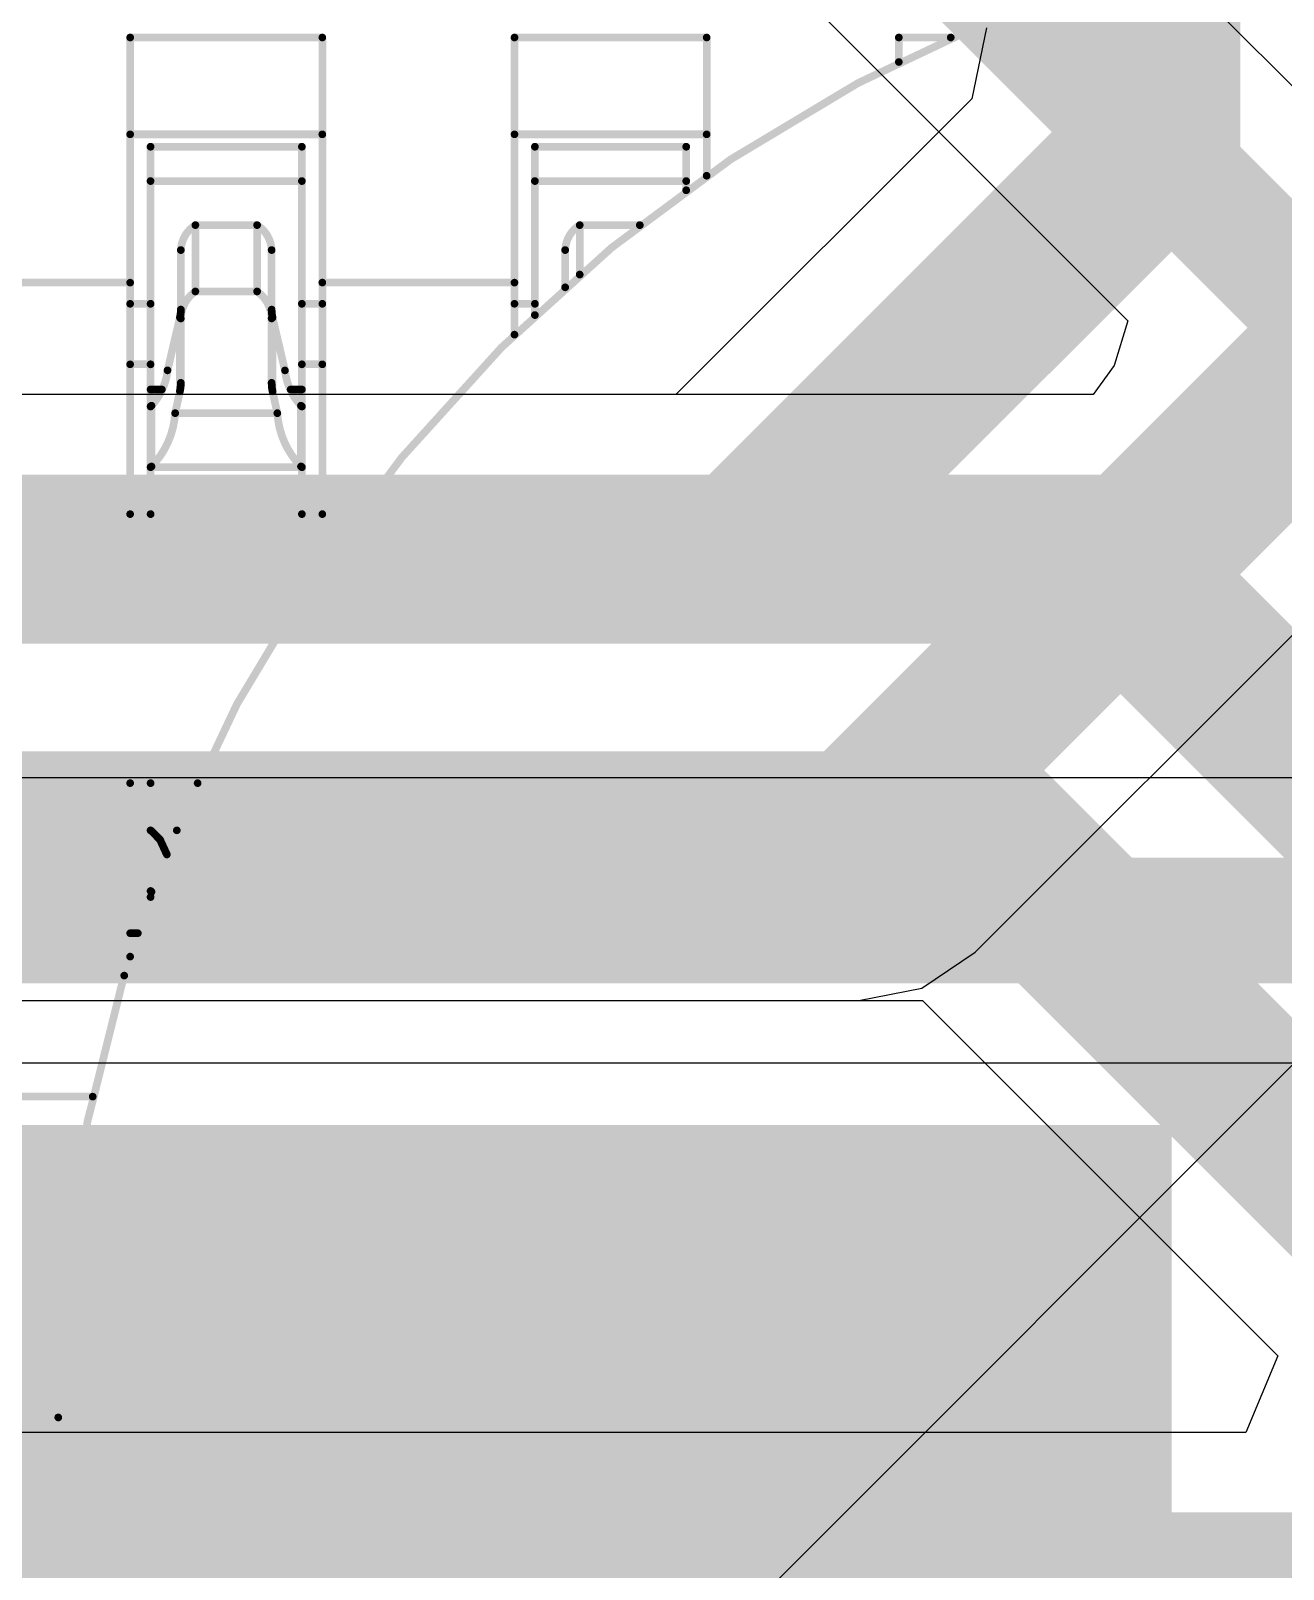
# Model space of a CAD drawing. Header units: inches. Extents: x -11 to 5433, y -4 to 5447.
# Drawn here: x 12.702 to 14.771, y 28.544 to 31.086 of the extents above; entities that cross this region are included whole.
import ezdxf

# ---------------------------------------------------------------- set-up
doc = ezdxf.new("R2010")
doc.units = ezdxf.units.IN
for name, color, linetype in [('Bottom Layer', 5, 'Continuous'), ('Ground', 16, 'Continuous'), ('Mechanical 4', 56, 'Continuous'), ('Top Layer', 1, 'Continuous'), ('Top Paste', 8, 'Continuous'), ('Top Solder', 216, 'Continuous')]:
    doc.layers.add(name, color=color, linetype=linetype)

# ---------------------------------------------------------------- blocks, each defined once
blk = doc.blocks.new('TL3340AF160QG_48')
at = {"layer": 'Top Solder'}
blk.add_line((-1.71, 0.3751), (-5443.0227, 5441.6372), dxfattribs=at)
blk = doc.blocks.new('QTH_030_01_L_D_A_K_TR_157')
at = {"layer": 'Top Layer'}
blk.add_hatch(color=1, dxfattribs=at).paths.add_polyline_path([(0.825, 0.32), (5.525, 0.32), (5.525, -0.32), (0.825, -0.32)])
at = {"layer": 'Top Paste'}
blk.add_hatch(color=8, dxfattribs=at).paths.add_polyline_path([(0.825, 0.32), (5.525, 0.32), (5.525, -0.32), (0.825, -0.32)])
at = {"layer": 'Top Solder'}
blk.add_hatch(color=216, dxfattribs=at).paths.add_polyline_path([(0.7234, 0.4216), (5.6266, 0.4216), (5.6266, -0.4216), (0.7234, -0.4216)])

msp = doc.modelspace()

# ---------------------------------------------------------------- linework, layer by layer
at = {"layer": 'Bottom Layer'}
for p, q in [((18.2392, 27.5416), (13.3358, 32.4451)), ((13.0744, 32.0472), (14.5148, 30.6068)), ((14.5148, 30.6068), (14.492, 30.5327)), ((14.492, 30.5327), (14.4572, 30.4848)), ((14.4572, 30.4848), (10.0794, 30.4848)), ((5.6124, 29.4837), (14.1753, 29.4837)), ((14.1753, 29.4837), (14.7622, 28.8968)), ((14.7622, 28.8968), (14.7096, 28.7698)), ((14.7096, 28.7698), (10.1356, 28.7698))]:
    msp.add_line(p, q, dxfattribs=at)
for points in [[(13.1709, 32.2803, 0.2032, 0.2032, 0), (18.6245, 26.8267, 0.2032, 0.2032, 0)], [(7.9898, 30.2128, 0.2794, 0.2794, 0), (14.4773, 30.2128, 0.2794, 0.2794, 0)], [(14.4773, 30.2128, 0.2794, 0.2794, 0), (25.9082, 18.7819, 0.2794, 0.2794, 0)], [(5.3419, 29.7556, 0.2794, 0.2794, 0), (14.288, 29.7556, 0.2794, 0.2794, 0)], [(14.288, 29.7556, 0.2794, 0.2794, 0), (25.451, 18.5926, 0.2794, 0.2794, 0)], [(10.1356, 28.5367, 0.2032, 0.2032, 0), (14.8819, 28.5367, 0.2032, 0.2032, 0)]]:
    msp.add_lwpolyline(points, format="xyseb", dxfattribs=at)
for points in [[(14.4075, 30.2128, 0.1397, 0.1397, 1), (14.5472, 30.2128, 0.1397, 0.1397, 1)], [(14.4075, 30.2128, 0.1397, 0.1397, 1), (14.5472, 30.2128, 0.1397, 0.1397, 1)], [(14.2181, 29.7556, 0.1397, 0.1397, 1), (14.3578, 29.7556, 0.1397, 0.1397, 1)], [(14.2181, 29.7556, 0.1397, 0.1397, 1), (14.3578, 29.7556, 0.1397, 0.1397, 1)]]:
    msp.add_lwpolyline(points, format="xyseb", close=True, dxfattribs=at)
at = {"layer": 'Ground'}
for p, q in [((21.2601, 29.8514), (8.8643, 29.8514)), ((8.9617, 29.3807), (21.1627, 29.3807))]:
    msp.add_line(p, q, dxfattribs=at)
msp.add_lwpolyline([(8.8643, 29.6161, 0.2076, 0.2076, 0), (21.2601, 29.6161, 0.2076, 0.2076, 0)], format="xyseb", dxfattribs=at)
at = {"layer": 'Mechanical 4'}
for points in [[(17.7474, 28.7949, 0.0127, 0.0127, 1), (12.7474, 28.7949, 0.0127, 0.0127, 1)], [(12.863, 31.0749, 0.00635, 0.00635, 1), (12.8693, 31.0749, 0.00635, 0.00635, 1)], [(12.863, 31.0749, 0.00635, 0.00635, 1), (12.8693, 31.0749, 0.00635, 0.00635, 1)], [(13.1805, 31.0749, 0.00635, 0.00635, 1), (13.1868, 31.0749, 0.00635, 0.00635, 1)], [(13.1805, 31.0749, 0.00635, 0.00635, 1), (13.1868, 31.0749, 0.00635, 0.00635, 1)], [(13.498, 31.0749, 0.00635, 0.00635, 1), (13.5043, 31.0749, 0.00635, 0.00635, 1)], [(13.498, 31.0749, 0.00635, 0.00635, 1), (13.5043, 31.0749, 0.00635, 0.00635, 1)], [(13.8155, 31.0749, 0.00635, 0.00635, 1), (13.8218, 31.0749, 0.00635, 0.00635, 1)], [(13.8155, 31.0749, 0.00635, 0.00635, 1), (13.8218, 31.0749, 0.00635, 0.00635, 1)], [(14.133, 31.0749, 0.00635, 0.00635, 1), (14.1393, 31.0749, 0.00635, 0.00635, 1)], [(14.133, 31.0749, 0.00635, 0.00635, 1), (14.1393, 31.0749, 0.00635, 0.00635, 1)], [(14.2188, 31.0749, 0.00635, 0.00635, 1), (14.2251, 31.0749, 0.00635, 0.00635, 1)], [(14.133, 31.0344, 0.00635, 0.00635, 1), (14.1393, 31.0344, 0.00635, 0.00635, 1)], [(12.863, 30.9149, 0.00635, 0.00635, 1), (12.8693, 30.9149, 0.00635, 0.00635, 1)], [(13.1805, 30.9149, 0.00635, 0.00635, 1), (13.1868, 30.9149, 0.00635, 0.00635, 1)], [(13.498, 30.9149, 0.00635, 0.00635, 1), (13.5043, 30.9149, 0.00635, 0.00635, 1)], [(13.8155, 30.9149, 0.00635, 0.00635, 1), (13.8218, 30.9149, 0.00635, 0.00635, 1)], [(12.8967, 30.8944, 0.00635, 0.00635, 1), (12.9031, 30.8944, 0.00635, 0.00635, 1)], [(12.8967, 30.8944, 0.00635, 0.00635, 1), (12.9031, 30.8944, 0.00635, 0.00635, 1)], [(13.1467, 30.8944, 0.00635, 0.00635, 1), (13.1531, 30.8944, 0.00635, 0.00635, 1)], [(13.1467, 30.8944, 0.00635, 0.00635, 1), (13.1531, 30.8944, 0.00635, 0.00635, 1)], [(13.5317, 30.8944, 0.00635, 0.00635, 1), (13.5381, 30.8944, 0.00635, 0.00635, 1)], [(13.5317, 30.8944, 0.00635, 0.00635, 1), (13.5381, 30.8944, 0.00635, 0.00635, 1)], [(13.7817, 30.8944, 0.00635, 0.00635, 1), (13.7881, 30.8944, 0.00635, 0.00635, 1)], [(13.7817, 30.8944, 0.00635, 0.00635, 1), (13.7881, 30.8944, 0.00635, 0.00635, 1)], [(12.8967, 30.8377, 0.00635, 0.00635, 1), (12.9031, 30.8377, 0.00635, 0.00635, 1)], [(13.1467, 30.8377, 0.00635, 0.00635, 1), (13.1531, 30.8377, 0.00635, 0.00635, 1)], [(13.5317, 30.8377, 0.00635, 0.00635, 1), (13.5381, 30.8377, 0.00635, 0.00635, 1)], [(13.7817, 30.8377, 0.00635, 0.00635, 1), (13.7881, 30.8377, 0.00635, 0.00635, 1)], [(13.8155, 30.8465, 0.00635, 0.00635, 1), (13.8218, 30.8465, 0.00635, 0.00635, 1)], [(13.7817, 30.8225, 0.00635, 0.00635, 1), (13.7881, 30.8225, 0.00635, 0.00635, 1)], [(12.9707, 30.7649, 0.00635, 0.00635, 1), (12.9771, 30.7649, 0.00635, 0.00635, 1)], [(12.9707, 30.7649, 0.00635, 0.00635, 1), (12.9771, 30.7649, 0.00635, 0.00635, 1)], [(12.9707, 30.7649, 0.00635, 0.00635, 1), (12.9771, 30.7649, 0.00635, 0.00635, 1)], [(13.0727, 30.7649, 0.00635, 0.00635, 1), (13.0791, 30.7649, 0.00635, 0.00635, 1)], [(13.0727, 30.7649, 0.00635, 0.00635, 1), (13.0791, 30.7649, 0.00635, 0.00635, 1)], [(13.0727, 30.7649, 0.00635, 0.00635, 1), (13.0791, 30.7649, 0.00635, 0.00635, 1)], [(13.6057, 30.7649, 0.00635, 0.00635, 1), (13.6121, 30.7649, 0.00635, 0.00635, 1)], [(13.6057, 30.7649, 0.00635, 0.00635, 1), (13.6121, 30.7649, 0.00635, 0.00635, 1)], [(13.6057, 30.7649, 0.00635, 0.00635, 1), (13.6121, 30.7649, 0.00635, 0.00635, 1)], [(13.705, 30.7649, 0.00635, 0.00635, 1), (13.7114, 30.7649, 0.00635, 0.00635, 1)], [(12.9467, 30.7237, 0.00635, 0.00635, 1), (12.9531, 30.7237, 0.00635, 0.00635, 1)], [(12.9467, 30.7237, 0.00635, 0.00635, 1), (12.9531, 30.7237, 0.00635, 0.00635, 1)], [(13.0967, 30.7237, 0.00635, 0.00635, 1), (13.1031, 30.7237, 0.00635, 0.00635, 1)], [(13.0967, 30.7237, 0.00635, 0.00635, 1), (13.1031, 30.7237, 0.00635, 0.00635, 1)], [(13.5817, 30.7237, 0.00635, 0.00635, 1), (13.5881, 30.7237, 0.00635, 0.00635, 1)], [(13.5817, 30.7237, 0.00635, 0.00635, 1), (13.5881, 30.7237, 0.00635, 0.00635, 1)], [(13.6057, 30.6832, 0.00635, 0.00635, 1), (13.6121, 30.6832, 0.00635, 0.00635, 1)], [(12.863, 30.6699, 0.00635, 0.00635, 1), (12.8693, 30.6699, 0.00635, 0.00635, 1)], [(12.9707, 30.6553, 0.00635, 0.00635, 1), (12.9771, 30.6553, 0.00635, 0.00635, 1)], [(12.9707, 30.6553, 0.00635, 0.00635, 1), (12.9771, 30.6553, 0.00635, 0.00635, 1)], [(12.9707, 30.6553, 0.00635, 0.00635, 1), (12.9771, 30.6553, 0.00635, 0.00635, 1)], [(13.0727, 30.6553, 0.00635, 0.00635, 1), (13.0791, 30.6553, 0.00635, 0.00635, 1)], [(13.0727, 30.6553, 0.00635, 0.00635, 1), (13.0791, 30.6553, 0.00635, 0.00635, 1)], [(13.0727, 30.6553, 0.00635, 0.00635, 1), (13.0791, 30.6553, 0.00635, 0.00635, 1)], [(13.1805, 30.6699, 0.00635, 0.00635, 1), (13.1868, 30.6699, 0.00635, 0.00635, 1)], [(13.1805, 30.6699, 0.00635, 0.00635, 1), (13.1868, 30.6699, 0.00635, 0.00635, 1)], [(13.1805, 30.6699, 0.00635, 0.00635, 1), (13.1868, 30.6699, 0.00635, 0.00635, 1)], [(13.498, 30.6699, 0.00635, 0.00635, 1), (13.5043, 30.6699, 0.00635, 0.00635, 1)], [(13.5817, 30.6621, 0.00635, 0.00635, 1), (13.5881, 30.6621, 0.00635, 0.00635, 1)], [(12.863, 30.6349, 0.00635, 0.00635, 1), (12.8693, 30.6349, 0.00635, 0.00635, 1)], [(12.8967, 30.6349, 0.00635, 0.00635, 1), (12.9031, 30.6349, 0.00635, 0.00635, 1)], [(12.9467, 30.6253, 0.00635, 0.00635, 1), (12.9531, 30.6253, 0.00635, 0.00635, 1)], [(13.0967, 30.6253, 0.00635, 0.00635, 1), (13.1031, 30.6253, 0.00635, 0.00635, 1)], [(13.1467, 30.6349, 0.00635, 0.00635, 1), (13.1531, 30.6349, 0.00635, 0.00635, 1)], [(13.1805, 30.6349, 0.00635, 0.00635, 1), (13.1868, 30.6349, 0.00635, 0.00635, 1)], [(13.498, 30.6349, 0.00635, 0.00635, 1), (13.5043, 30.6349, 0.00635, 0.00635, 1)], [(13.5317, 30.6349, 0.00635, 0.00635, 1), (13.5381, 30.6349, 0.00635, 0.00635, 1)], [(12.9452, 30.6122, 0.00635, 0.00635, 1), (12.9516, 30.6122, 0.00635, 0.00635, 1)], [(12.9452, 30.6122, 0.00635, 0.00635, 1), (12.9516, 30.6122, 0.00635, 0.00635, 1)], [(12.9452, 30.6122, 0.00635, 0.00635, 1), (12.9516, 30.6122, 0.00635, 0.00635, 1)], [(12.9467, 30.6107, 0.00635, 0.00635, 1), (12.9531, 30.6107, 0.00635, 0.00635, 1)], [(13.0967, 30.6107, 0.00635, 0.00635, 1), (13.1031, 30.6107, 0.00635, 0.00635, 1)], [(13.0982, 30.6122, 0.00635, 0.00635, 1), (13.1046, 30.6122, 0.00635, 0.00635, 1)], [(13.0982, 30.6122, 0.00635, 0.00635, 1), (13.1046, 30.6122, 0.00635, 0.00635, 1)], [(13.0982, 30.6122, 0.00635, 0.00635, 1), (13.1046, 30.6122, 0.00635, 0.00635, 1)], [(13.5317, 30.6163, 0.00635, 0.00635, 1), (13.5381, 30.6163, 0.00635, 0.00635, 1)], [(13.498, 30.584, 0.00635, 0.00635, 1), (13.5043, 30.584, 0.00635, 0.00635, 1)], [(12.863, 30.5349, 0.00635, 0.00635, 1), (12.8693, 30.5349, 0.00635, 0.00635, 1)], [(12.8967, 30.5349, 0.00635, 0.00635, 1), (12.9031, 30.5349, 0.00635, 0.00635, 1)], [(12.9247, 30.5249, 0.00635, 0.00635, 1), (12.931, 30.5249, 0.00635, 0.00635, 1)], [(12.9247, 30.5249, 0.00635, 0.00635, 1), (12.931, 30.5249, 0.00635, 0.00635, 1)], [(13.1188, 30.5249, 0.00635, 0.00635, 1), (13.1251, 30.5249, 0.00635, 0.00635, 1)], [(13.1188, 30.5249, 0.00635, 0.00635, 1), (13.1251, 30.5249, 0.00635, 0.00635, 1)], [(13.1467, 30.5349, 0.00635, 0.00635, 1), (13.1531, 30.5349, 0.00635, 0.00635, 1)], [(13.1805, 30.5349, 0.00635, 0.00635, 1), (13.1868, 30.5349, 0.00635, 0.00635, 1)], [(12.9467, 30.5043, 0.00635, 0.00635, 1), (12.9531, 30.5043, 0.00635, 0.00635, 1)], [(12.9467, 30.5043, 0.00635, 0.00635, 1), (12.9531, 30.5043, 0.00635, 0.00635, 1)], [(13.0967, 30.5043, 0.00635, 0.00635, 1), (13.1031, 30.5043, 0.00635, 0.00635, 1)], [(13.0967, 30.5043, 0.00635, 0.00635, 1), (13.1031, 30.5043, 0.00635, 0.00635, 1)], [(12.8967, 30.4933, 0.00635, 0.00635, 1), (12.9031, 30.4933, 0.00635, 0.00635, 1)], [(12.9154, 30.4933, 0.00635, 0.00635, 1), (12.9217, 30.4933, 0.00635, 0.00635, 1)], [(12.9452, 30.4903, 0.00635, 0.00635, 1), (12.9516, 30.4903, 0.00635, 0.00635, 1)], [(12.9452, 30.4903, 0.00635, 0.00635, 1), (12.9516, 30.4903, 0.00635, 0.00635, 1)], [(12.9452, 30.4903, 0.00635, 0.00635, 1), (12.9516, 30.4903, 0.00635, 0.00635, 1)], [(13.0982, 30.4903, 0.00635, 0.00635, 1), (13.1046, 30.4903, 0.00635, 0.00635, 1)], [(13.0982, 30.4903, 0.00635, 0.00635, 1), (13.1046, 30.4903, 0.00635, 0.00635, 1)], [(13.0982, 30.4903, 0.00635, 0.00635, 1), (13.1046, 30.4903, 0.00635, 0.00635, 1)], [(13.1281, 30.4933, 0.00635, 0.00635, 1), (13.1344, 30.4933, 0.00635, 0.00635, 1)], [(13.1467, 30.4933, 0.00635, 0.00635, 1), (13.1531, 30.4933, 0.00635, 0.00635, 1)], [(12.8968, 30.4654, 0.00635, 0.00635, 1), (12.9032, 30.4654, 0.00635, 0.00635, 1)], [(12.8968, 30.4653, 0.00635, 0.00635, 1), (12.9031, 30.4653, 0.00635, 0.00635, 1)], [(12.8968, 30.4654, 0.00635, 0.00635, 1), (12.9032, 30.4654, 0.00635, 0.00635, 1)], [(12.8968, 30.4653, 0.00635, 0.00635, 1), (12.9031, 30.4653, 0.00635, 0.00635, 1)], [(12.8967, 30.4652, 0.00635, 0.00635, 1), (12.9031, 30.4652, 0.00635, 0.00635, 1)], [(12.8969, 30.4655, 0.00635, 0.00635, 1), (12.9032, 30.4655, 0.00635, 0.00635, 1)], [(12.8969, 30.4655, 0.00635, 0.00635, 1), (12.9032, 30.4655, 0.00635, 0.00635, 1)], [(12.897, 30.4656, 0.00635, 0.00635, 1), (12.9033, 30.4656, 0.00635, 0.00635, 1)], [(12.897, 30.4656, 0.00635, 0.00635, 1), (12.9033, 30.4656, 0.00635, 0.00635, 1)], [(12.8971, 30.4657, 0.00635, 0.00635, 1), (12.9035, 30.4657, 0.00635, 0.00635, 1)], [(12.8971, 30.4657, 0.00635, 0.00635, 1), (12.9035, 30.4657, 0.00635, 0.00635, 1)], [(12.8973, 30.4658, 0.00635, 0.00635, 1), (12.9036, 30.4658, 0.00635, 0.00635, 1)], [(12.8973, 30.4658, 0.00635, 0.00635, 1), (12.9036, 30.4658, 0.00635, 0.00635, 1)], [(12.8975, 30.466, 0.00635, 0.00635, 1), (12.9039, 30.466, 0.00635, 0.00635, 1)], [(12.8975, 30.466, 0.00635, 0.00635, 1), (12.9039, 30.466, 0.00635, 0.00635, 1)], [(12.8977, 30.4661, 0.00635, 0.00635, 1), (12.9041, 30.4661, 0.00635, 0.00635, 1)], [(12.8977, 30.4661, 0.00635, 0.00635, 1), (12.9041, 30.4661, 0.00635, 0.00635, 1)], [(12.8982, 30.4665, 0.00635, 0.00635, 1), (12.9046, 30.4665, 0.00635, 0.00635, 1)], [(12.8982, 30.4665, 0.00635, 0.00635, 1), (12.9046, 30.4665, 0.00635, 0.00635, 1)], [(12.8982, 30.4665, 0.00635, 0.00635, 1), (12.9046, 30.4665, 0.00635, 0.00635, 1)], [(12.9374, 30.4542, 0.00635, 0.00635, 1), (12.9437, 30.4542, 0.00635, 0.00635, 1)], [(12.9374, 30.4542, 0.00635, 0.00635, 1), (12.9437, 30.4542, 0.00635, 0.00635, 1)], [(12.9374, 30.4542, 0.00635, 0.00635, 1), (12.9437, 30.4542, 0.00635, 0.00635, 1)], [(13.1061, 30.4542, 0.00635, 0.00635, 1), (13.1125, 30.4542, 0.00635, 0.00635, 1)], [(13.1061, 30.4542, 0.00635, 0.00635, 1), (13.1125, 30.4542, 0.00635, 0.00635, 1)], [(13.1061, 30.4542, 0.00635, 0.00635, 1), (13.1125, 30.4542, 0.00635, 0.00635, 1)], [(13.1452, 30.4665, 0.00635, 0.00635, 1), (13.1516, 30.4665, 0.00635, 0.00635, 1)], [(13.1452, 30.4665, 0.00635, 0.00635, 1), (13.1516, 30.4665, 0.00635, 0.00635, 1)], [(13.1452, 30.4665, 0.00635, 0.00635, 1), (13.1516, 30.4665, 0.00635, 0.00635, 1)], [(13.1455, 30.4663, 0.00635, 0.00635, 1), (13.1518, 30.4663, 0.00635, 0.00635, 1)], [(13.1455, 30.4663, 0.00635, 0.00635, 1), (13.1518, 30.4663, 0.00635, 0.00635, 1)], [(13.1457, 30.4661, 0.00635, 0.00635, 1), (13.1521, 30.4661, 0.00635, 0.00635, 1)], [(13.1457, 30.4661, 0.00635, 0.00635, 1), (13.1521, 30.4661, 0.00635, 0.00635, 1)], [(13.146, 30.466, 0.00635, 0.00635, 1), (13.1523, 30.466, 0.00635, 0.00635, 1)], [(13.146, 30.466, 0.00635, 0.00635, 1), (13.1523, 30.466, 0.00635, 0.00635, 1)], [(13.1462, 30.4658, 0.00635, 0.00635, 1), (13.1525, 30.4658, 0.00635, 0.00635, 1)], [(13.1462, 30.4658, 0.00635, 0.00635, 1), (13.1525, 30.4658, 0.00635, 0.00635, 1)], [(13.1463, 30.4657, 0.00635, 0.00635, 1), (13.1527, 30.4657, 0.00635, 0.00635, 1)], [(13.1463, 30.4657, 0.00635, 0.00635, 1), (13.1527, 30.4657, 0.00635, 0.00635, 1)], [(13.1465, 30.4656, 0.00635, 0.00635, 1), (13.1528, 30.4656, 0.00635, 0.00635, 1)], [(13.1465, 30.4656, 0.00635, 0.00635, 1), (13.1528, 30.4656, 0.00635, 0.00635, 1)], [(13.1466, 30.4654, 0.00635, 0.00635, 1), (13.153, 30.4654, 0.00635, 0.00635, 1)], [(13.1466, 30.4654, 0.00635, 0.00635, 1), (13.153, 30.4654, 0.00635, 0.00635, 1)], [(13.1467, 30.4652, 0.00635, 0.00635, 1), (13.1531, 30.4652, 0.00635, 0.00635, 1)], [(12.8968, 30.3653, 0.00635, 0.00635, 1), (12.9032, 30.3653, 0.00635, 0.00635, 1)], [(12.8968, 30.3652, 0.00635, 0.00635, 1), (12.9031, 30.3652, 0.00635, 0.00635, 1)], [(12.8968, 30.3653, 0.00635, 0.00635, 1), (12.9032, 30.3653, 0.00635, 0.00635, 1)], [(12.8968, 30.3652, 0.00635, 0.00635, 1), (12.9031, 30.3652, 0.00635, 0.00635, 1)], [(12.8967, 30.3651, 0.00635, 0.00635, 1), (12.9031, 30.3651, 0.00635, 0.00635, 1)], [(12.8967, 30.3649, 0.00635, 0.00635, 1), (12.9031, 30.3649, 0.00635, 0.00635, 1)], [(12.8969, 30.3653, 0.00635, 0.00635, 1), (12.9032, 30.3653, 0.00635, 0.00635, 1)], [(12.8969, 30.3653, 0.00635, 0.00635, 1), (12.9032, 30.3653, 0.00635, 0.00635, 1)], [(12.897, 30.3654, 0.00635, 0.00635, 1), (12.9033, 30.3654, 0.00635, 0.00635, 1)], [(12.897, 30.3654, 0.00635, 0.00635, 1), (12.9033, 30.3654, 0.00635, 0.00635, 1)], [(12.8971, 30.3655, 0.00635, 0.00635, 1), (12.9035, 30.3655, 0.00635, 0.00635, 1)], [(12.8971, 30.3655, 0.00635, 0.00635, 1), (12.9035, 30.3655, 0.00635, 0.00635, 1)], [(12.8973, 30.3656, 0.00635, 0.00635, 1), (12.9036, 30.3656, 0.00635, 0.00635, 1)], [(12.8973, 30.3656, 0.00635, 0.00635, 1), (12.9036, 30.3656, 0.00635, 0.00635, 1)], [(12.8975, 30.3657, 0.00635, 0.00635, 1), (12.9039, 30.3657, 0.00635, 0.00635, 1)], [(12.8975, 30.3657, 0.00635, 0.00635, 1), (12.9039, 30.3657, 0.00635, 0.00635, 1)], [(12.8977, 30.3658, 0.00635, 0.00635, 1), (12.9041, 30.3658, 0.00635, 0.00635, 1)], [(12.8977, 30.3658, 0.00635, 0.00635, 1), (12.9041, 30.3658, 0.00635, 0.00635, 1)], [(12.8982, 30.3661, 0.00635, 0.00635, 1), (12.9046, 30.3661, 0.00635, 0.00635, 1)], [(12.8982, 30.3661, 0.00635, 0.00635, 1), (12.9046, 30.3661, 0.00635, 0.00635, 1)], [(12.8982, 30.3661, 0.00635, 0.00635, 1), (12.9046, 30.3661, 0.00635, 0.00635, 1)], [(13.1452, 30.3661, 0.00635, 0.00635, 1), (13.1516, 30.3661, 0.00635, 0.00635, 1)], [(13.1452, 30.3661, 0.00635, 0.00635, 1), (13.1516, 30.3661, 0.00635, 0.00635, 1)], [(13.1452, 30.3661, 0.00635, 0.00635, 1), (13.1516, 30.3661, 0.00635, 0.00635, 1)], [(13.1455, 30.366, 0.00635, 0.00635, 1), (13.1518, 30.366, 0.00635, 0.00635, 1)], [(13.1455, 30.366, 0.00635, 0.00635, 1), (13.1518, 30.366, 0.00635, 0.00635, 1)], [(13.1457, 30.3658, 0.00635, 0.00635, 1), (13.1521, 30.3658, 0.00635, 0.00635, 1)], [(13.1457, 30.3658, 0.00635, 0.00635, 1), (13.1521, 30.3658, 0.00635, 0.00635, 1)], [(13.146, 30.3657, 0.00635, 0.00635, 1), (13.1523, 30.3657, 0.00635, 0.00635, 1)], [(13.146, 30.3657, 0.00635, 0.00635, 1), (13.1523, 30.3657, 0.00635, 0.00635, 1)], [(13.1462, 30.3656, 0.00635, 0.00635, 1), (13.1525, 30.3656, 0.00635, 0.00635, 1)], [(13.1462, 30.3656, 0.00635, 0.00635, 1), (13.1525, 30.3656, 0.00635, 0.00635, 1)], [(13.1463, 30.3655, 0.00635, 0.00635, 1), (13.1527, 30.3655, 0.00635, 0.00635, 1)], [(13.1463, 30.3655, 0.00635, 0.00635, 1), (13.1527, 30.3655, 0.00635, 0.00635, 1)], [(13.1465, 30.3654, 0.00635, 0.00635, 1), (13.1528, 30.3654, 0.00635, 0.00635, 1)], [(13.1465, 30.3654, 0.00635, 0.00635, 1), (13.1528, 30.3654, 0.00635, 0.00635, 1)], [(13.1466, 30.3654, 0.00635, 0.00635, 1), (13.1529, 30.3654, 0.00635, 0.00635, 1)], [(13.1466, 30.3654, 0.00635, 0.00635, 1), (13.1529, 30.3654, 0.00635, 0.00635, 1)], [(13.1466, 30.3653, 0.00635, 0.00635, 1), (13.153, 30.3653, 0.00635, 0.00635, 1)], [(13.1466, 30.3653, 0.00635, 0.00635, 1), (13.153, 30.3653, 0.00635, 0.00635, 1)], [(13.1467, 30.3651, 0.00635, 0.00635, 1), (13.1531, 30.3651, 0.00635, 0.00635, 1)], [(13.1467, 30.3649, 0.00635, 0.00635, 1), (13.1531, 30.3649, 0.00635, 0.00635, 1)], [(12.863, 30.2874, 0.00635, 0.00635, 1), (12.8693, 30.2874, 0.00635, 0.00635, 1)], [(12.863, 30.2874, 0.00635, 0.00635, 1), (12.8693, 30.2874, 0.00635, 0.00635, 1)], [(12.8967, 30.2874, 0.00635, 0.00635, 1), (12.9031, 30.2874, 0.00635, 0.00635, 1)], [(13.1467, 30.2874, 0.00635, 0.00635, 1), (13.1531, 30.2874, 0.00635, 0.00635, 1)], [(13.1805, 30.2874, 0.00635, 0.00635, 1), (13.1868, 30.2874, 0.00635, 0.00635, 1)], [(13.1805, 30.2874, 0.00635, 0.00635, 1), (13.1868, 30.2874, 0.00635, 0.00635, 1)], [(12.863, 29.8429, 0.00635, 0.00635, 1), (12.8693, 29.8429, 0.00635, 0.00635, 1)], [(12.863, 29.8429, 0.00635, 0.00635, 1), (12.8693, 29.8429, 0.00635, 0.00635, 1)], [(12.8967, 29.8429, 0.00635, 0.00635, 1), (12.9031, 29.8429, 0.00635, 0.00635, 1)], [(12.9745, 29.8429, 0.00635, 0.00635, 1), (12.9808, 29.8429, 0.00635, 0.00635, 1)], [(12.8967, 29.7649, 0.00635, 0.00635, 1), (12.9031, 29.7649, 0.00635, 0.00635, 1)], [(12.8967, 29.7647, 0.00635, 0.00635, 1), (12.9031, 29.7647, 0.00635, 0.00635, 1)], [(12.8968, 29.7646, 0.00635, 0.00635, 1), (12.9032, 29.7646, 0.00635, 0.00635, 1)], [(12.8968, 29.7646, 0.00635, 0.00635, 1), (12.9032, 29.7646, 0.00635, 0.00635, 1)], [(12.8969, 29.7645, 0.00635, 0.00635, 1), (12.9032, 29.7645, 0.00635, 0.00635, 1)], [(12.8969, 29.7645, 0.00635, 0.00635, 1), (12.9032, 29.7645, 0.00635, 0.00635, 1)], [(12.897, 29.7645, 0.00635, 0.00635, 1), (12.9033, 29.7645, 0.00635, 0.00635, 1)], [(12.897, 29.7645, 0.00635, 0.00635, 1), (12.9033, 29.7645, 0.00635, 0.00635, 1)], [(12.8971, 29.7644, 0.00635, 0.00635, 1), (12.9035, 29.7644, 0.00635, 0.00635, 1)], [(12.8971, 29.7644, 0.00635, 0.00635, 1), (12.9035, 29.7644, 0.00635, 0.00635, 1)], [(12.8973, 29.7643, 0.00635, 0.00635, 1), (12.9036, 29.7643, 0.00635, 0.00635, 1)], [(12.8973, 29.7643, 0.00635, 0.00635, 1), (12.9036, 29.7643, 0.00635, 0.00635, 1)], [(12.8975, 29.7642, 0.00635, 0.00635, 1), (12.9038, 29.7642, 0.00635, 0.00635, 1)], [(12.8975, 29.7642, 0.00635, 0.00635, 1), (12.9038, 29.7642, 0.00635, 0.00635, 1)], [(12.8977, 29.7641, 0.00635, 0.00635, 1), (12.9041, 29.7641, 0.00635, 0.00635, 1)], [(12.8977, 29.7641, 0.00635, 0.00635, 1), (12.9041, 29.7641, 0.00635, 0.00635, 1)], [(12.898, 29.7639, 0.00635, 0.00635, 1), (12.9043, 29.7639, 0.00635, 0.00635, 1)], [(12.898, 29.7639, 0.00635, 0.00635, 1), (12.9043, 29.7639, 0.00635, 0.00635, 1)], [(12.8982, 29.7638, 0.00635, 0.00635, 1), (12.9046, 29.7638, 0.00635, 0.00635, 1)], [(12.8982, 29.7638, 0.00635, 0.00635, 1), (12.9046, 29.7638, 0.00635, 0.00635, 1)], [(12.8982, 29.7638, 0.00635, 0.00635, 1), (12.9046, 29.7638, 0.00635, 0.00635, 1)], [(12.9401, 29.7649, 0.00635, 0.00635, 1), (12.9464, 29.7649, 0.00635, 0.00635, 1)], [(12.9122, 29.7497, 0.00635, 0.00635, 1), (12.9186, 29.7497, 0.00635, 0.00635, 1)], [(12.9122, 29.7497, 0.00635, 0.00635, 1), (12.9186, 29.7497, 0.00635, 0.00635, 1)], [(12.9237, 29.725, 0.00635, 0.00635, 1), (12.93, 29.725, 0.00635, 0.00635, 1)], [(12.8967, 29.6647, 0.00635, 0.00635, 1), (12.9031, 29.6647, 0.00635, 0.00635, 1)], [(12.8968, 29.6645, 0.00635, 0.00635, 1), (12.9032, 29.6645, 0.00635, 0.00635, 1)], [(12.8968, 29.6645, 0.00635, 0.00635, 1), (12.9032, 29.6645, 0.00635, 0.00635, 1)], [(12.897, 29.6643, 0.00635, 0.00635, 1), (12.9033, 29.6643, 0.00635, 0.00635, 1)], [(12.897, 29.6643, 0.00635, 0.00635, 1), (12.9033, 29.6643, 0.00635, 0.00635, 1)], [(12.8971, 29.6642, 0.00635, 0.00635, 1), (12.9035, 29.6642, 0.00635, 0.00635, 1)], [(12.8971, 29.6642, 0.00635, 0.00635, 1), (12.9035, 29.6642, 0.00635, 0.00635, 1)], [(12.8973, 29.6641, 0.00635, 0.00635, 1), (12.9036, 29.6641, 0.00635, 0.00635, 1)], [(12.8973, 29.6641, 0.00635, 0.00635, 1), (12.9036, 29.6641, 0.00635, 0.00635, 1)], [(12.8975, 29.6639, 0.00635, 0.00635, 1), (12.9038, 29.6639, 0.00635, 0.00635, 1)], [(12.8975, 29.6639, 0.00635, 0.00635, 1), (12.9038, 29.6639, 0.00635, 0.00635, 1)], [(12.8977, 29.6638, 0.00635, 0.00635, 1), (12.9041, 29.6638, 0.00635, 0.00635, 1)], [(12.8977, 29.6638, 0.00635, 0.00635, 1), (12.9041, 29.6638, 0.00635, 0.00635, 1)], [(12.898, 29.6636, 0.00635, 0.00635, 1), (12.9043, 29.6636, 0.00635, 0.00635, 1)], [(12.898, 29.6636, 0.00635, 0.00635, 1), (12.9043, 29.6636, 0.00635, 0.00635, 1)], [(12.8982, 29.6634, 0.00635, 0.00635, 1), (12.9046, 29.6634, 0.00635, 0.00635, 1)], [(12.8982, 29.6634, 0.00635, 0.00635, 1), (12.9046, 29.6634, 0.00635, 0.00635, 1)], [(12.8967, 29.6547, 0.00635, 0.00635, 1), (12.9031, 29.6547, 0.00635, 0.00635, 1)], [(12.863, 29.5949, 0.00635, 0.00635, 1), (12.8693, 29.5949, 0.00635, 0.00635, 1)], [(12.8757, 29.5949, 0.00635, 0.00635, 1), (12.882, 29.5949, 0.00635, 0.00635, 1)], [(12.863, 29.5563, 0.00635, 0.00635, 1), (12.8693, 29.5563, 0.00635, 0.00635, 1)], [(12.8532, 29.5249, 0.00635, 0.00635, 1), (12.8595, 29.5249, 0.00635, 0.00635, 1)], [(12.8011, 29.3249, 0.00635, 0.00635, 1), (12.8074, 29.3249, 0.00635, 0.00635, 1)], [(12.7442, 28.7949, 0.00635, 0.00635, 1), (12.7506, 28.7949, 0.00635, 0.00635, 1)], [(12.7442, 28.7949, 0.00635, 0.00635, 1), (12.7506, 28.7949, 0.00635, 0.00635, 1)]]:
    msp.add_lwpolyline(points, format="xyseb", close=True, dxfattribs=at)
for points in [[(12.8662, 31.0749, 0.0127, 0.0127, 0), (13.1837, 31.0749, 0.0127, 0.0127, 0)], [(12.8662, 30.2874, 0.0127, 0.0127, 0), (12.8662, 31.0749, 0.0127, 0.0127, 0)], [(13.1837, 30.6699, 0.0127, 0.0127, 0), (13.1837, 31.0749, 0.0127, 0.0127, 0)], [(13.5012, 30.584, 0.0127, 0.0127, 0), (13.5012, 31.0749, 0.0127, 0.0127, 0)], [(13.5012, 31.0749, 0.0127, 0.0127, 0), (13.8187, 31.0749, 0.0127, 0.0127, 0)], [(13.8187, 30.8465, 0.0127, 0.0127, 0), (13.8187, 31.0749, 0.0127, 0.0127, 0)], [(14.1362, 31.0749, 0.0127, 0.0127, 0), (14.2219, 31.0749, 0.0127, 0.0127, 0)], [(14.1362, 31.0344, 0.0127, 0.0127, 0), (14.1362, 31.0749, 0.0127, 0.0127, 0)], [(12.8662, 30.9149, 0.0127, 0.0127, 0), (13.1837, 30.9149, 0.0127, 0.0127, 0)], [(13.5012, 30.9149, 0.0127, 0.0127, 0), (13.8187, 30.9149, 0.0127, 0.0127, 0)], [(12.8999, 30.8944, 0.0127, 0.0127, 0), (13.1499, 30.8944, 0.0127, 0.0127, 0)], [(12.8999, 30.2874, 0.0127, 0.0127, 0), (12.8999, 30.8944, 0.0127, 0.0127, 0)], [(13.1499, 30.2874, 0.0127, 0.0127, 0), (13.1499, 30.8944, 0.0127, 0.0127, 0)], [(13.5349, 30.8944, 0.0127, 0.0127, 0), (13.7849, 30.8944, 0.0127, 0.0127, 0)], [(13.5349, 30.6163, 0.0127, 0.0127, 0), (13.5349, 30.8944, 0.0127, 0.0127, 0)], [(13.7849, 30.8225, 0.0127, 0.0127, 0), (13.7849, 30.8944, 0.0127, 0.0127, 0)], [(12.8999, 30.8377, 0.0127, 0.0127, 0), (13.1499, 30.8377, 0.0127, 0.0127, 0)], [(13.5349, 30.8377, 0.0127, 0.0127, 0), (13.7849, 30.8377, 0.0127, 0.0127, 0)], [(12.9499, 30.7237, 0.0127, 0.0127, -0.247377), (12.9739, 30.7649, 0.0127, 0.0127, 0)], [(12.9739, 30.7649, 0.0127, 0.0127, 0), (13.0759, 30.7649, 0.0127, 0.0127, 0)], [(12.9739, 30.6553, 0.0127, 0.0127, 0), (12.9739, 30.7649, 0.0127, 0.0127, 0)], [(13.0759, 30.6553, 0.0127, 0.0127, 0), (13.0759, 30.7649, 0.0127, 0.0127, 0)], [(13.0759, 30.7649, 0.0127, 0.0127, -0.247377), (13.0999, 30.7237, 0.0127, 0.0127, 0)], [(13.5849, 30.7237, 0.0127, 0.0127, -0.247377), (13.6089, 30.7649, 0.0127, 0.0127, 0)], [(13.6089, 30.7649, 0.0127, 0.0127, 0), (13.7082, 30.7649, 0.0127, 0.0127, 0)], [(13.6089, 30.6832, 0.0127, 0.0127, 0), (13.6089, 30.7649, 0.0127, 0.0127, 0)], [(12.9499, 30.5043, 0.0127, 0.0127, 0), (12.9499, 30.7237, 0.0127, 0.0127, 0)], [(13.0999, 30.5043, 0.0127, 0.0127, 0), (13.0999, 30.7237, 0.0127, 0.0127, 0)], [(13.5849, 30.6621, 0.0127, 0.0127, 0), (13.5849, 30.7237, 0.0127, 0.0127, 0)], [(12.5487, 30.6699, 0.0127, 0.0127, 0), (12.8662, 30.6699, 0.0127, 0.0127, 0)], [(12.9499, 30.6107, 0.0127, 0.0127, -0.23748), (12.9739, 30.6553, 0.0127, 0.0127, 0)], [(12.9739, 30.6553, 0.0127, 0.0127, 0), (13.0759, 30.6553, 0.0127, 0.0127, 0)], [(13.0759, 30.6553, 0.0127, 0.0127, -0.23748), (13.0999, 30.6107, 0.0127, 0.0127, 0)], [(13.1837, 30.6699, 0.0127, 0.0127, 0), (13.5012, 30.6699, 0.0127, 0.0127, 0)], [(13.1837, 30.2874, 0.0127, 0.0127, 0), (13.1837, 30.6699, 0.0127, 0.0127, 0)], [(12.8662, 30.6349, 0.0127, 0.0127, 0), (12.8999, 30.6349, 0.0127, 0.0127, 0)], [(12.9499, 30.6253, 0.0127, 0.0127, -0.057864), (12.9484, 30.6122, 0.0127, 0.0127, 0)], [(13.1014, 30.6122, 0.0127, 0.0127, -0.057864), (13.0999, 30.6253, 0.0127, 0.0127, 0)], [(13.1499, 30.6349, 0.0127, 0.0127, 0), (13.1837, 30.6349, 0.0127, 0.0127, 0)], [(13.5012, 30.6349, 0.0127, 0.0127, 0), (13.5349, 30.6349, 0.0127, 0.0127, 0)], [(12.9279, 30.5249, 0.0127, 0.0127, 0), (12.9484, 30.6122, 0.0127, 0.0127, 0)], [(12.9484, 30.4903, 0.0127, 0.0127, 0), (12.9484, 30.6122, 0.0127, 0.0127, 0)], [(13.1014, 30.6122, 0.0127, 0.0127, 0), (13.1219, 30.5249, 0.0127, 0.0127, 0)], [(13.1014, 30.4903, 0.0127, 0.0127, 0), (13.1014, 30.6122, 0.0127, 0.0127, 0)], [(12.8662, 30.5349, 0.0127, 0.0127, 0), (12.8999, 30.5349, 0.0127, 0.0127, 0)], [(12.9279, 30.5249, 0.0127, 0.0127, -0.162591), (12.9014, 30.4665, 0.0127, 0.0127, 0)], [(13.1484, 30.4665, 0.0127, 0.0127, -0.162591), (13.1219, 30.5249, 0.0127, 0.0127, 0)], [(13.1499, 30.5349, 0.0127, 0.0127, 0), (13.1837, 30.5349, 0.0127, 0.0127, 0)], [(12.9499, 30.5043, 0.0127, 0.0127, -0.053658), (12.9484, 30.4903, 0.0127, 0.0127, 0)], [(13.1014, 30.4903, 0.0127, 0.0127, -0.053658), (13.0999, 30.5043, 0.0127, 0.0127, 0)], [(12.8999, 30.4933, 0.0127, 0.0127, 0), (12.9186, 30.4933, 0.0127, 0.0127, 0)], [(12.9405, 30.4542, 0.0127, 0.0127, 0), (12.9484, 30.4903, 0.0127, 0.0127, 0)], [(13.1014, 30.4903, 0.0127, 0.0127, 0), (13.1093, 30.4542, 0.0127, 0.0127, 0)], [(13.1312, 30.4933, 0.0127, 0.0127, 0), (13.1499, 30.4933, 0.0127, 0.0127, 0)], [(12.9, 30.4654, 0.0127, 0.0127, -0.035041), (12.9001, 30.4655, 0.0127, 0.0127, 0)], [(12.8999, 30.4653, 0.0127, 0.0127, -0.028404), (12.9, 30.4654, 0.0127, 0.0127, 0)], [(12.8999, 30.4652, 0.0127, 0.0127, -0.011022), (12.8999, 30.4653, 0.0127, 0.0127, 0)], [(12.9001, 30.4655, 0.0127, 0.0127, -0.032319), (12.9002, 30.4656, 0.0127, 0.0127, 0)], [(12.9002, 30.4656, 0.0127, 0.0127, -0.024462), (12.9003, 30.4657, 0.0127, 0.0127, 0)], [(12.9003, 30.4657, 0.0127, 0.0127, -0.013729), (12.9005, 30.4658, 0.0127, 0.0127, 0)], [(12.9005, 30.4658, 0.0127, 0.0127, -0.00812), (12.9007, 30.466, 0.0127, 0.0127, 0)], [(12.9007, 30.466, 0.0127, 0.0127, -0.004821), (12.9009, 30.4661, 0.0127, 0.0127, 0)], [(12.9009, 30.4661, 0.0127, 0.0127, 0), (12.9014, 30.4665, 0.0127, 0.0127, 0)], [(12.9014, 30.3661, 0.0127, 0.0127, 0), (12.9014, 30.4665, 0.0127, 0.0127, 0)], [(12.9405, 30.4542, 0.0127, 0.0127, -0.179894), (12.9014, 30.3661, 0.0127, 0.0127, 0)], [(12.9405, 30.4542, 0.0127, 0.0127, 0), (13.1093, 30.4542, 0.0127, 0.0127, 0)], [(13.1484, 30.3661, 0.0127, 0.0127, -0.179894), (13.1093, 30.4542, 0.0127, 0.0127, 0)], [(13.1484, 30.4665, 0.0127, 0.0127, 0), (13.1487, 30.4663, 0.0127, 0.0127, 0)], [(13.1484, 30.3661, 0.0127, 0.0127, 0), (13.1484, 30.4665, 0.0127, 0.0127, 0)], [(13.1487, 30.4663, 0.0127, 0.0127, 0), (13.1489, 30.4661, 0.0127, 0.0127, 0)], [(13.1489, 30.4661, 0.0127, 0.0127, -0.006055), (13.1491, 30.466, 0.0127, 0.0127, 0)], [(13.1492, 30.466, 0.0127, 0.0127, -0.010737), (13.1494, 30.4658, 0.0127, 0.0127, 0)], [(13.1494, 30.4658, 0.0127, 0.0127, -0.018562), (13.1495, 30.4657, 0.0127, 0.0127, 0)], [(13.1495, 30.4657, 0.0127, 0.0127, -0.023386), (13.1496, 30.4656, 0.0127, 0.0127, 0)], [(13.1496, 30.4656, 0.0127, 0.0127, -0.054321), (13.1498, 30.4654, 0.0127, 0.0127, 0)], [(13.1498, 30.4654, 0.0127, 0.0127, -0.028597), (13.1499, 30.4652, 0.0127, 0.0127, 0)], [(12.9, 30.3653, 0.0127, 0.0127, -0.037446), (12.9001, 30.3653, 0.0127, 0.0127, 0)], [(12.8999, 30.3652, 0.0127, 0.0127, -0.032689), (12.9, 30.3653, 0.0127, 0.0127, 0)], [(12.8999, 30.3651, 0.0127, 0.0127, -0.013234), (12.8999, 30.3652, 0.0127, 0.0127, 0)], [(12.8999, 30.3649, 0.0127, 0.0127, 0), (13.1499, 30.3649, 0.0127, 0.0127, 0)], [(12.9001, 30.3653, 0.0127, 0.0127, -0.031881), (12.9002, 30.3654, 0.0127, 0.0127, 0)], [(12.9001, 30.3654, 0.0127, 0.0127, -0.02262), (12.9003, 30.3655, 0.0127, 0.0127, 0)], [(12.9003, 30.3655, 0.0127, 0.0127, -0.012209), (12.9005, 30.3656, 0.0127, 0.0127, 0)], [(12.9005, 30.3656, 0.0127, 0.0127, -0.00707), (12.9007, 30.3657, 0.0127, 0.0127, 0)], [(12.9007, 30.3657, 0.0127, 0.0127, 0), (12.9009, 30.3658, 0.0127, 0.0127, 0)], [(12.9009, 30.3658, 0.0127, 0.0127, 0), (12.9014, 30.3661, 0.0127, 0.0127, 0)], [(13.1484, 30.3661, 0.0127, 0.0127, 0), (13.1487, 30.366, 0.0127, 0.0127, 0)], [(13.1487, 30.366, 0.0127, 0.0127, 0), (13.1489, 30.3658, 0.0127, 0.0127, 0)], [(13.1489, 30.3658, 0.0127, 0.0127, -0.005205), (13.1492, 30.3657, 0.0127, 0.0127, 0)], [(13.1491, 30.3657, 0.0127, 0.0127, -0.009376), (13.1494, 30.3656, 0.0127, 0.0127, 0)], [(13.1494, 30.3656, 0.0127, 0.0127, -0.016687), (13.1495, 30.3655, 0.0127, 0.0127, 0)], [(13.1495, 30.3655, 0.0127, 0.0127, -0.021994), (13.1496, 30.3654, 0.0127, 0.0127, 0)], [(13.1496, 30.3654, 0.0127, 0.0127, -0.026751), (13.1497, 30.3654, 0.0127, 0.0127, 0)], [(13.1497, 30.3654, 0.0127, 0.0127, -0.028288), (13.1498, 30.3653, 0.0127, 0.0127, 0)], [(13.1498, 30.3653, 0.0127, 0.0127, -0.032605), (13.1499, 30.3651, 0.0127, 0.0127, 0)], [(12.8662, 30.2874, 0.0127, 0.0127, 0), (13.1837, 30.2874, 0.0127, 0.0127, 0)], [(12.8662, 29.5563, 0.0127, 0.0127, 0), (12.8662, 29.8429, 0.0127, 0.0127, 0)], [(12.8662, 29.8429, 0.0127, 0.0127, 0), (12.9777, 29.8429, 0.0127, 0.0127, 0)], [(12.8999, 29.6547, 0.0127, 0.0127, 0), (12.8999, 29.8429, 0.0127, 0.0127, 0)], [(12.8999, 29.7649, 0.0127, 0.0127, 0), (12.9433, 29.7649, 0.0127, 0.0127, 0)], [(12.9, 29.7646, 0.0127, 0.0127, -0.032605), (12.8999, 29.7647, 0.0127, 0.0127, 0)], [(12.9001, 29.7645, 0.0127, 0.0127, -0.028288), (12.9, 29.7646, 0.0127, 0.0127, 0)], [(12.9002, 29.7645, 0.0127, 0.0127, -0.026751), (12.9001, 29.7645, 0.0127, 0.0127, 0)], [(12.9003, 29.7644, 0.0127, 0.0127, -0.021994), (12.9002, 29.7645, 0.0127, 0.0127, 0)], [(12.9005, 29.7643, 0.0127, 0.0127, -0.016687), (12.9003, 29.7644, 0.0127, 0.0127, 0)], [(12.9007, 29.7642, 0.0127, 0.0127, -0.009376), (12.9005, 29.7643, 0.0127, 0.0127, 0)], [(12.9009, 29.7641, 0.0127, 0.0127, -0.005205), (12.9007, 29.7642, 0.0127, 0.0127, 0)], [(12.9009, 29.7641, 0.0127, 0.0127, 0), (12.9012, 29.7639, 0.0127, 0.0127, 0)], [(12.9012, 29.7639, 0.0127, 0.0127, 0), (12.9014, 29.7638, 0.0127, 0.0127, 0)], [(12.9014, 29.6634, 0.0127, 0.0127, 0), (12.9014, 29.7638, 0.0127, 0.0127, 0)], [(12.9014, 29.7638, 0.0127, 0.0127, 0), (12.9154, 29.7497, 0.0127, 0.0127, 0)], [(12.9154, 29.7497, 0.0127, 0.0127, 0), (12.9268, 29.725, 0.0127, 0.0127, 0)], [(12.9, 29.6645, 0.0127, 0.0127, -0.028597), (12.8999, 29.6647, 0.0127, 0.0127, 0)], [(12.9002, 29.6643, 0.0127, 0.0127, -0.054321), (12.9, 29.6645, 0.0127, 0.0127, 0)], [(12.9003, 29.6642, 0.0127, 0.0127, -0.023386), (12.9002, 29.6643, 0.0127, 0.0127, 0)], [(12.9005, 29.6641, 0.0127, 0.0127, -0.018562), (12.9003, 29.6642, 0.0127, 0.0127, 0)], [(12.9007, 29.6639, 0.0127, 0.0127, -0.010737), (12.9005, 29.6641, 0.0127, 0.0127, 0)], [(12.9009, 29.6638, 0.0127, 0.0127, -0.006055), (12.9007, 29.6639, 0.0127, 0.0127, 0)], [(12.9009, 29.6638, 0.0127, 0.0127, 0), (12.9012, 29.6636, 0.0127, 0.0127, 0)], [(12.9012, 29.6636, 0.0127, 0.0127, 0), (12.9014, 29.6634, 0.0127, 0.0127, 0)], [(12.8662, 29.5949, 0.0127, 0.0127, 0), (12.8789, 29.5949, 0.0127, 0.0127, 0)], [(12.5487, 29.5249, 0.0127, 0.0127, 0), (12.8564, 29.5249, 0.0127, 0.0127, 0)], [(12.5487, 29.3249, 0.0127, 0.0127, 0), (12.8042, 29.3249, 0.0127, 0.0127, 0)], [(17.7474, 28.7949, 0.0127, 0.0127, -1), (12.7474, 28.7949, 0.0127, 0.0127, 0)]]:
    msp.add_lwpolyline(points, format="xyseb", dxfattribs=at)
at = {"layer": 'Top Layer'}
for p, q in [((14.2811, 31.0907), (14.257, 30.9737)), ((14.257, 30.9737), (13.768, 30.4848)), ((14.2623, 29.5634), (15.2529, 30.5539)), ((13.768, 30.4848), (10.0794, 30.4848)), ((14.1741, 29.5044), (14.2623, 29.5634)), ((14.07, 29.4837), (14.1741, 29.5044)), ((5.6124, 29.4837), (14.07, 29.4837))]:
    msp.add_line(p, q, dxfattribs=at)
for points in [[(14.5606, 30.8928, 0.2794, 0.2794, 0), (14.5606, 31.9427, 0.2794, 0.2794, 0)], [(13.8806, 30.2128, 0.2794, 0.2794, 0), (14.5606, 30.8928, 0.2794, 0.2794, 0)], [(14.07, 29.7556, 0.2794, 0.2794, 0), (15.0606, 30.7462, 0.2794, 0.2794, 0)], [(5.3419, 30.2128, 0.2794, 0.2794, 0), (13.8806, 30.2128, 0.2794, 0.2794, 0)], [(5.3419, 29.7556, 0.2794, 0.2794, 0), (14.07, 29.7556, 0.2794, 0.2794, 0)]]:
    msp.add_lwpolyline(points, format="xyseb", dxfattribs=at)
for points in [[(14.4907, 30.8928, 0.1397, 0.1397, 1), (14.6304, 30.8928, 0.1397, 0.1397, 1)], [(14.4907, 30.8928, 0.1397, 0.1397, 1), (14.6304, 30.8928, 0.1397, 0.1397, 1)], [(13.8108, 30.2128, 0.1397, 0.1397, 1), (13.9505, 30.2128, 0.1397, 0.1397, 1)], [(13.8108, 30.2128, 0.1397, 0.1397, 1), (13.9505, 30.2128, 0.1397, 0.1397, 1)], [(14.0002, 29.7556, 0.1397, 0.1397, 1), (14.1399, 29.7556, 0.1397, 0.1397, 1)], [(14.0002, 29.7556, 0.1397, 0.1397, 1), (14.1399, 29.7556, 0.1397, 0.1397, 1)]]:
    msp.add_lwpolyline(points, format="xyseb", close=True, dxfattribs=at)

# ---------------------------------------------------------------- block references
for name, p, rotation in [('TL3340AF160QG_48', (-8.785, 4.4704), 270), ('QTH_030_01_L_D_A_K_TR_157', (15.3106, 28.8567), 180)]:
    msp.add_blockref(name, p, dxfattribs=dict(rotation=rotation))

doc.saveas('drawing.dxf')
